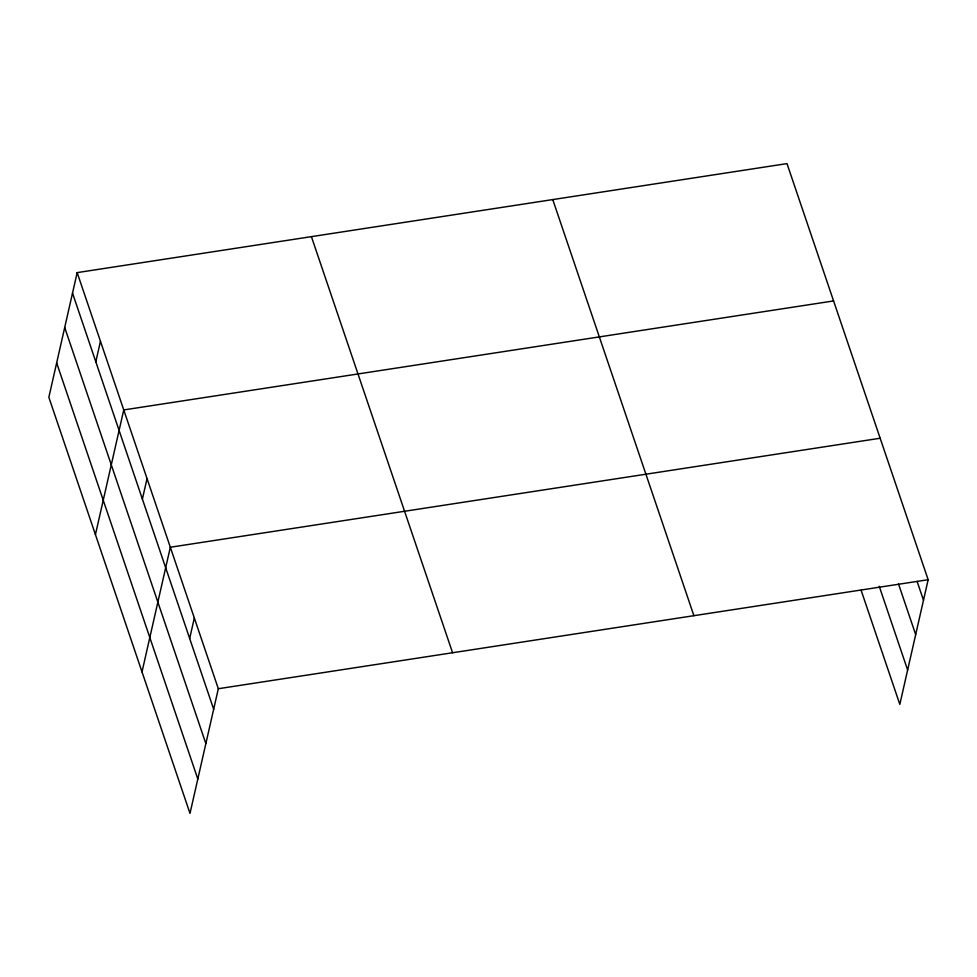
<?xml version="1.0" encoding="UTF-8"?>
<svg xmlns="http://www.w3.org/2000/svg" width="977" height="977" viewBox="0 0 977 977"><rect width="100%" height="100%" fill="white"/><g stroke="black" fill="none" stroke-linecap="round" stroke-linejoin="round"><path stroke-width="1.47" d="M77.171 272.62L48.85 397.285L190.002 813.389L218.323 688.724L77.171 272.62L786.998 163.611L928.15 579.715L899.829 704.38L861.14 590.34M95.807 361.783L100.46 341.278M95.428 534.602L123.749 409.937L833.576 300.928M142.386 499.1L147.038 478.596M142.007 671.907L170.328 547.242L880.155 438.246M189.672 638.494L194.325 617.989M218.323 688.724L928.15 579.715M917.122 581.462L923.497 600.22M898.547 584.063L915.681 634.598M879.239 586.273L907.633 670.014M552.762 199.589L693.902 615.693M311.419 236.654L452.571 652.746M72.518 293.124L213.67 709.229M64.702 327.503L205.854 743.595M56.654 362.907L197.806 779.011"/></g></svg>
